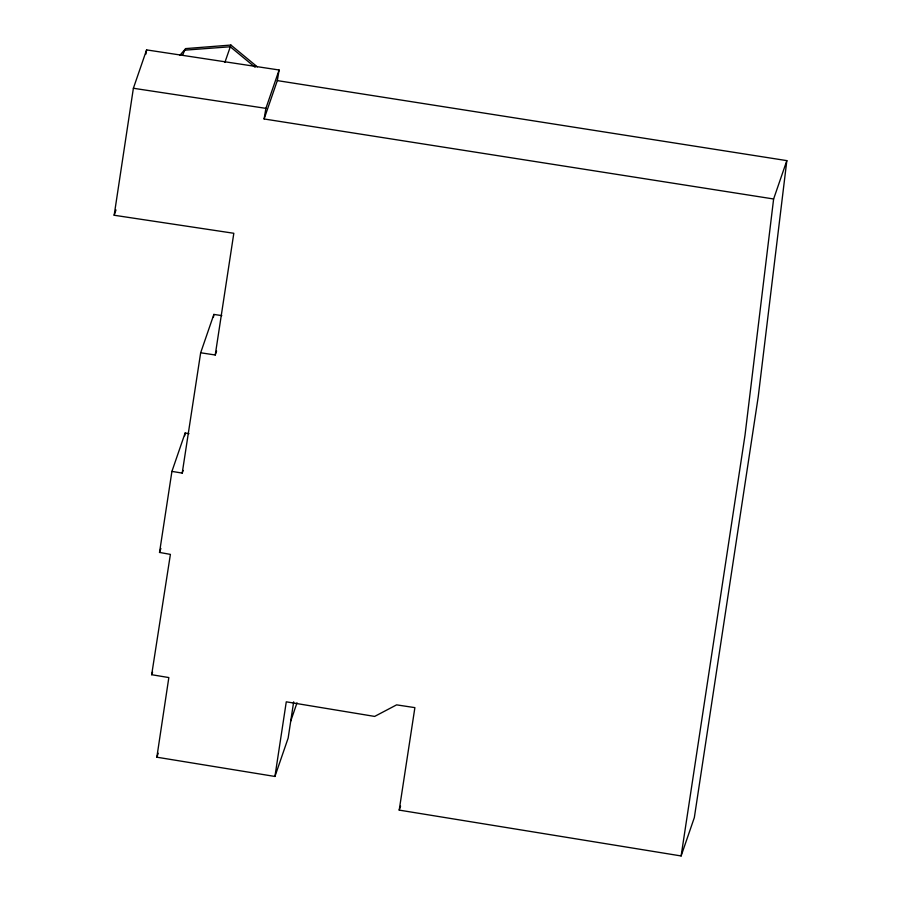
<?xml version="1.0" encoding="UTF-8"?>
<svg xmlns="http://www.w3.org/2000/svg" width="901" height="901" viewBox="0 0 901 901"><rect width="100%" height="100%" fill="white"/><g stroke="black" fill="none" stroke-linecap="round" stroke-linejoin="round"><path stroke-width="1.35" d="M773.621 198.986L264.106 118.966L277.317 80.606L786.832 160.626L773.621 198.986L745.014 435.16L681.122 855.95L399.211 810.112L414.888 707.634L396.609 704.864L374.658 716.419L286.281 701.823L274.94 776.459L156.853 757.2L168.836 677.563L151.672 674.714L170.402 554.385L159.522 552.437L171.922 471.392L185.133 433.021L188.996 433.663M786.832 160.626L758.225 396.789L694.333 817.59L681.122 855.95M171.922 471.392L182.216 473.093L200.664 352.775L215.238 354.994L233.821 233.28L114.168 215.249L133.382 88.264L146.593 49.893L279.107 69.996L277.317 80.606M145.962 54.037L146.593 49.893M293.67 701.834L288.151 738.088L274.94 776.459M184.705 435.769L185.133 433.021M213.458 317.175L213.875 314.415L221.826 315.62M264.106 118.966L265.896 108.357L279.107 69.996M114.168 215.249L115.992 209.956M182.498 55.4L185.403 48.62L230.904 45.05L257.348 66.877M224.901 62.372L230.904 45.05M200.664 352.775L213.875 314.415M215.238 354.994L216.6 351.03M182.216 473.093L183.128 470.446M159.522 552.437L160.885 548.472M151.672 674.714L152.584 672.078M156.853 757.2L158.216 753.236M290.753 721.014L297.015 702.814M399.211 810.112L400.585 806.147M179.828 55.389L184.288 50.197L230.273 46.762L255.073 67.237M133.382 88.264L265.896 108.357"/></g></svg>
